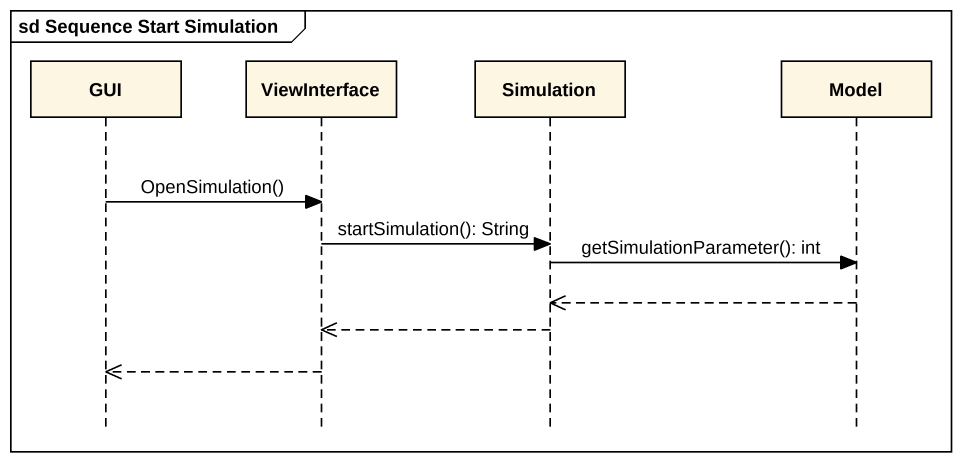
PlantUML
@startuml
mainframe sd Sequence Start Simulation
hide footbox
participant GUI
participant ViewInterface
participant Simulation
participant Model

GUI -> ViewInterface : OpenSimulation()
ViewInterface -> Simulation : startSimulation(): String
Simulation -> Model : getSimulationParameter(): int
Model -->> Simulation
Simulation -->> ViewInterface
ViewInterface -->> GUI
@enduml
